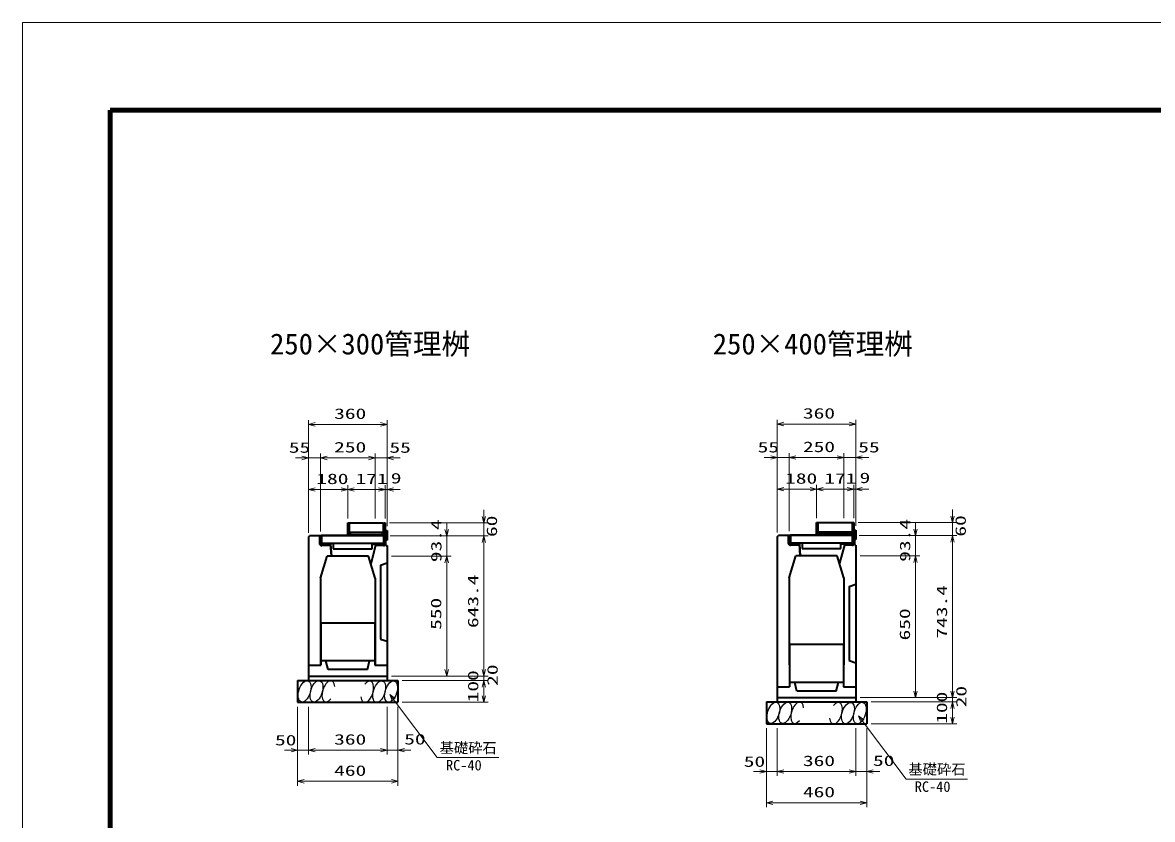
# Model space of a CAD drawing. Units: millimetres on the paper. Extents: x 0 to 841, y 0 to 594.
# Drawn here: x 0 to 259.2, y 411.2 to 594 of the extents above; entities that cross this region are included whole.
import ezdxf
from ezdxf.enums import TextEntityAlignment as Align

# ---------------------------------------------------------------- set-up
doc = ezdxf.new("R2010")
doc.units = ezdxf.units.MM
for name, color, linetype, lineweight in [('D-STR-DIM（寸法）', 7, 'Continuous', 13), ('D-STR-HTXT(基礎砕石-旗)', 7, 'Continuous', 13), ('D-STR-STRF(グリ)', 7, 'Continuous', 25), ('D-STR（構造物）', 1, 'Continuous', 35), ('D-TTL-LINE（区切線）', 7, 'Continuous', 18), ('D-TTL（外枠）', 2, 'Continuous', 140)]:
    doc.layers.add(name, color=color, linetype=linetype, lineweight=lineweight)
doc.layers.add('D-STR-TXT(文字)', color=7, linetype='Continuous')
doc.styles.add('ＭＳ ゴシック', font='')
doc.styles.get('ＭＳ ゴシック').set_extended_font_data('MS Gothic')

# ---------------------------------------------------------------- blocks, each defined once
blk = doc.blocks.new('_Open30')
at = {"color": 7, "linetype": 'Continuous', "lineweight": 13}
for p, q in [((-1, 0.2679), (0, 0)), ((0, 0), (-1, -0.2679)), ((0, 0), (-1, 0))]:
    blk.add_line(p, q, dxfattribs=at)

msp = doc.modelspace()

# ---------------------------------------------------------------- linework, layer by layer
at = {"layer": 'D-STR-DIM（寸法）'}
for p, q in [((173.135, 494.674), (173.135, 502.882)), ((191.135, 495.192), (191.135, 502.882)), ((65.595, 494.593), (65.595, 502.802)), ((67.095, 501.802), (82.095, 501.802)), ((83.595, 495.111), (83.595, 502.802)), ((174.635, 501.882), (189.635, 501.882)), ((65.595, 484.647), (65.595, 495.111)), ((68.345, 477.202), (68.345, 495.111)), ((68.345, 477.202), (68.345, 495.111)), ((80.845, 487.918), (80.845, 495.111)), ((80.845, 480.227), (80.845, 495.111)), ((83.595, 486.168), (83.595, 495.111)), ((173.135, 484.728), (173.135, 495.192)), ((175.885, 477.283), (175.885, 495.192)), ((175.885, 477.283), (175.885, 495.192)), ((188.385, 487.999), (188.385, 495.192)), ((188.385, 480.308), (188.385, 495.192)), ((191.135, 486.249), (191.135, 495.192)), ((64.095, 494.111), (62.595, 494.111)), ((65.595, 494.111), (68.345, 494.111)), ((69.845, 494.111), (71.345, 494.111)), ((69.845, 494.111), (79.345, 494.111)), ((79.345, 494.111), (77.845, 494.111)), ((80.845, 494.111), (83.595, 494.111)), ((85.095, 494.111), (86.595, 494.111)), ((171.635, 494.192), (170.135, 494.192)), ((173.135, 494.192), (175.885, 494.192)), ((177.385, 494.192), (178.885, 494.192)), ((177.385, 494.192), (186.885, 494.192)), ((186.885, 494.192), (185.385, 494.192)), ((188.385, 494.192), (191.135, 494.192)), ((192.635, 494.192), (194.135, 494.192)), ((65.595, 476.957), (65.595, 487.854)), ((74.595, 480.202), (74.595, 487.854)), ((74.595, 480.202), (74.595, 487.854)), ((83.145, 480.202), (83.145, 487.854)), ((83.145, 480.202), (83.145, 487.854)), ((83.595, 478.477), (83.595, 487.854)), ((173.135, 477.037), (173.135, 487.935)), ((182.135, 480.283), (182.135, 487.935)), ((182.135, 480.283), (182.135, 487.935)), ((190.685, 480.283), (190.685, 487.935)), ((190.685, 480.283), (190.685, 487.935)), ((191.135, 478.558), (191.135, 487.935)), ((67.095, 486.854), (73.095, 486.854)), ((76.095, 486.854), (81.645, 486.854)), ((81.645, 486.854), (80.145, 486.854)), ((83.145, 486.854), (83.595, 486.854)), ((85.095, 486.854), (86.595, 486.854)), ((174.635, 486.935), (180.635, 486.935)), ((183.635, 486.935), (189.185, 486.935)), ((189.185, 486.935), (187.685, 486.935)), ((190.685, 486.935), (191.135, 486.935)), ((192.635, 486.935), (194.135, 486.935)), ((105.798, 480.702), (105.798, 482.202)), ((213.337, 480.783), (213.337, 482.283)), ((84.145, 479.202), (106.798, 479.202)), ((97.3, 477.702), (97.3, 479.202)), ((105.798, 476.202), (105.798, 479.202)), ((191.685, 479.283), (214.337, 479.283)), ((204.839, 477.783), (204.839, 479.283)), ((213.337, 476.283), (213.337, 479.283)), ((84.345, 476.202), (106.798, 476.202)), ((84.345, 476.202), (98.3, 476.202)), ((85.345, 476.202), (106.798, 476.202)), ((97.3, 471.532), (97.3, 476.202)), ((105.798, 445.532), (105.798, 474.702)), ((105.798, 474.702), (105.798, 473.202)), ((191.885, 476.283), (214.337, 476.283)), ((191.885, 476.283), (205.839, 476.283)), ((192.885, 476.283), (214.337, 476.283)), ((204.839, 471.613), (204.839, 476.283)), ((213.337, 440.613), (213.337, 474.783)), ((213.337, 474.783), (213.337, 473.283)), ((84.595, 471.532), (98.3, 471.532)), ((84.595, 471.532), (98.3, 471.532)), ((97.3, 445.532), (97.3, 470.032)), ((97.3, 470.032), (97.3, 468.532)), ((192.135, 471.613), (205.839, 471.613)), ((192.135, 471.613), (205.839, 471.613)), ((204.839, 440.613), (204.839, 470.113)), ((204.839, 470.113), (204.839, 468.613)), ((105.798, 445.532), (105.798, 447.032)), ((84.595, 444.032), (106.798, 444.032)), ((84.595, 444.032), (98.3, 444.032)), ((84.595, 444.032), (106.798, 444.032)), ((105.798, 443.032), (105.798, 444.032)), ((87.095, 443.032), (106.798, 443.032)), ((87.095, 443.032), (106.798, 443.032)), ((105.798, 439.532), (105.798, 441.532)), ((105.798, 441.532), (105.798, 440.032)), ((213.337, 440.613), (213.337, 442.113)), ((87.095, 438.032), (106.798, 438.032)), ((192.135, 439.113), (214.337, 439.113)), ((192.135, 439.113), (205.839, 439.113)), ((192.135, 439.113), (214.337, 439.113)), ((194.635, 438.113), (214.337, 438.113)), ((194.635, 438.113), (214.337, 438.113)), ((213.337, 438.113), (213.337, 439.113)), ((63.095, 437.032), (63.095, 426.065)), ((63.095, 436.032), (63.095, 418.908)), ((65.595, 437.032), (65.595, 426.065)), ((65.595, 436.032), (65.595, 426.065)), ((83.595, 437.032), (83.595, 426.065)), ((83.595, 436.032), (83.595, 426.065)), ((86.095, 437.032), (86.095, 426.065)), ((86.095, 436.032), (86.095, 418.908)), ((213.337, 434.613), (213.337, 436.613)), ((213.337, 436.613), (213.337, 435.113)), ((194.635, 433.113), (214.337, 433.113)), ((170.635, 432.113), (170.635, 421.146)), ((170.635, 431.113), (170.635, 413.989)), ((173.135, 432.113), (173.135, 421.146)), ((173.135, 431.113), (173.135, 421.146)), ((191.135, 432.113), (191.135, 421.146)), ((191.135, 431.113), (191.135, 421.146)), ((193.635, 432.113), (193.635, 421.146)), ((193.635, 431.113), (193.635, 413.989)), ((61.595, 427.065), (60.095, 427.065)), ((63.095, 427.065), (65.595, 427.065)), ((67.095, 427.065), (68.595, 427.065)), ((67.095, 427.065), (82.095, 427.065)), ((82.095, 427.065), (80.595, 427.065)), ((83.595, 427.065), (86.095, 427.065)), ((87.595, 427.065), (89.095, 427.065)), ((64.595, 419.908), (84.595, 419.908)), ((169.135, 422.146), (167.635, 422.146)), ((170.635, 422.146), (173.135, 422.146)), ((174.635, 422.146), (176.135, 422.146)), ((174.635, 422.146), (189.635, 422.146)), ((189.635, 422.146), (188.135, 422.146)), ((191.135, 422.146), (193.635, 422.146)), ((195.135, 422.146), (196.635, 422.146)), ((172.135, 414.989), (192.135, 414.989))]:
    msp.add_line(p, q, dxfattribs=at)
at = {"layer": 'D-STR-HTXT(基礎砕石-旗)'}
for points in [[(109.217, 425.335), (95.113, 425.335), (85.109, 438.661)], [(216.756, 420.416), (202.653, 420.416), (192.649, 433.742)]]:
    msp.add_lwpolyline(points, dxfattribs=at)
at = {"layer": 'D-STR-STRF(グリ)'}
for centre, major_axis in [((64.689, 440.555), (0.79, 2.421)), ((67.411, 440.555), (0.79, 2.421)), ((81.799, 440.475), (-0.771, -2.427)), ((84.52, 440.496), (-0.771, -2.427)), ((172.229, 435.636), (0.79, 2.421)), ((174.951, 435.636), (0.79, 2.421)), ((189.339, 435.555), (-0.771, -2.427)), ((192.06, 435.577), (-0.771, -2.427))]:
    msp.add_ellipse(centre, major_axis=major_axis, ratio=0.5139, dxfattribs=at)
for centre, major_axis in [((70.151, 440.555), (0.79, 2.421)), ((79.059, 440.453), (-0.771, -2.427)), ((177.691, 435.636), (0.79, 2.421)), ((186.598, 435.534), (-0.771, -2.427))]:
    msp.add_ellipse(centre, major_axis=major_axis, ratio=0.5139, start_param=5.3575563, end_param=10.3750652, dxfattribs=at)
at = {"layer": 'D-STR（構造物）'}
for p, q in [((74.595, 479.202), (74.895, 479.202)), ((74.595, 476.277), (74.595, 479.202)), ((74.895, 479.202), (74.895, 476.277)), ((74.995, 477.027), (74.995, 479.227)), ((74.995, 479.227), (82.745, 479.227)), ((82.745, 477.027), (74.995, 477.027)), ((75.145, 477.027), (75.145, 476.577)), ((82.595, 476.577), (82.595, 477.027)), ((82.745, 479.227), (82.745, 477.027)), ((82.845, 479.202), (83.145, 479.202)), ((82.845, 474.527), (82.845, 479.202)), ((83.145, 479.202), (83.145, 476.277)), ((83.145, 477.477), (83.595, 477.477)), ((83.37, 477.477), (83.37, 475.277)), ((83.595, 477.477), (83.595, 475.277)), ((182.135, 479.283), (182.435, 479.283)), ((182.135, 476.358), (182.135, 479.283)), ((182.435, 479.283), (182.435, 476.358)), ((182.535, 477.108), (182.535, 479.308)), ((182.535, 479.308), (190.285, 479.308)), ((190.285, 477.108), (182.535, 477.108)), ((182.685, 477.108), (182.685, 476.658)), ((190.135, 476.658), (190.135, 477.108)), ((190.285, 479.308), (190.285, 477.108)), ((190.385, 479.283), (190.685, 479.283)), ((190.385, 474.608), (190.385, 479.283)), ((190.685, 479.283), (190.685, 476.358)), ((190.685, 477.558), (191.135, 477.558)), ((190.91, 477.558), (190.91, 475.358)), ((191.135, 477.558), (191.135, 475.358)), ((65.595, 475.957), (65.845, 476.202)), ((65.595, 475.957), (65.595, 443.032)), ((83.345, 476.202), (65.845, 476.202)), ((68.395, 476.202), (68.095, 476.202)), ((68.095, 476.202), (68.095, 474.552)), ((68.395, 474.602), (68.395, 476.202)), ((83.145, 476.277), (68.6, 476.277)), ((68.6, 476.277), (68.6, 474.527)), ((68.6, 474.527), (82.845, 474.527)), ((68.695, 474.302), (70.645, 474.302)), ((70.595, 474.302), (70.595, 474.002)), ((70.645, 474.302), (70.845, 471.532)), ((70.845, 471.532), (70.645, 474.302)), ((71.275, 474.527), (71.275, 473.277)), ((74.895, 476.577), (82.845, 476.577)), ((81.045, 474.302), (79.851, 469.845)), ((80.17, 473.277), (80.17, 474.527)), ((80.42, 474.527), (80.42, 474.302)), ((80.42, 474.302), (82.797, 474.302)), ((81.095, 474.002), (81.095, 474.302)), ((82.62, 474.302), (82.62, 474.527)), ((83.345, 476.202), (82.845, 476.202)), ((83.045, 476.202), (83.045, 474.552)), ((83.37, 476.527), (83.145, 476.527)), ((83.345, 474.002), (83.345, 476.202)), ((83.595, 475.277), (83.37, 475.277)), ((173.135, 476.037), (173.385, 476.283)), ((173.135, 476.037), (173.135, 438.113)), ((190.885, 476.283), (173.385, 476.283)), ((175.935, 476.283), (175.635, 476.283)), ((175.635, 476.283), (175.635, 474.633)), ((175.935, 474.683), (175.935, 476.283)), ((190.685, 476.358), (176.14, 476.358)), ((176.14, 476.358), (176.14, 474.608)), ((176.14, 474.608), (190.385, 474.608)), ((176.235, 474.383), (178.185, 474.383)), ((178.135, 474.383), (178.135, 474.083)), ((178.185, 474.383), (178.385, 471.613)), ((178.385, 471.613), (178.185, 474.383)), ((178.815, 474.608), (178.815, 473.358)), ((182.435, 476.658), (190.385, 476.658)), ((188.585, 474.383), (187.391, 469.926)), ((187.71, 473.358), (187.71, 474.608)), ((187.96, 474.608), (187.96, 474.383)), ((187.96, 474.383), (190.337, 474.383)), ((188.635, 474.083), (188.635, 474.383)), ((190.16, 474.383), (190.16, 474.608)), ((190.885, 476.283), (190.385, 476.283)), ((190.585, 476.283), (190.585, 474.633)), ((190.91, 476.608), (190.685, 476.608)), ((190.885, 474.083), (190.885, 476.283)), ((191.135, 475.358), (190.91, 475.358)), ((70.595, 474.002), (68.645, 474.002)), ((71.275, 473.277), (80.17, 473.277)), ((82.797, 474.002), (81.095, 474.002)), ((83.345, 474.002), (83.595, 474.002)), ((83.595, 474.002), (83.595, 443.032)), ((178.135, 474.083), (176.185, 474.083)), ((178.815, 473.358), (187.71, 473.358)), ((190.337, 474.083), (188.635, 474.083)), ((190.885, 474.083), (191.135, 474.083)), ((191.135, 474.083), (191.135, 438.113)), ((68.345, 466.532), (69.845, 471.532)), ((79.345, 471.532), (69.845, 471.532)), ((80.845, 466.532), (79.345, 471.532)), ((82.095, 469.532), (83.595, 470.032)), ((82.095, 469.532), (82.095, 452.532)), ((175.885, 466.613), (177.385, 471.613)), ((186.885, 471.613), (177.385, 471.613)), ((188.385, 466.613), (186.885, 471.613)), ((68.345, 466.532), (68.345, 446.532)), ((80.845, 466.532), (80.845, 446.532)), ((175.885, 466.613), (175.885, 446.613)), ((188.385, 466.613), (188.385, 446.613)), ((189.635, 464.613), (191.135, 465.113)), ((189.635, 464.613), (189.635, 447.613)), ((68.395, 456.282), (80.795, 456.282)), ((68.395, 456.282), (68.395, 446.532)), ((80.795, 456.282), (80.795, 446.532)), ((82.095, 452.532), (83.595, 452.032)), ((175.935, 451.363), (188.335, 451.363)), ((175.935, 451.363), (175.935, 441.613)), ((188.335, 451.363), (188.335, 441.613)), ((65.595, 446.532), (68.395, 446.532)), ((80.795, 447.532), (68.395, 447.532)), ((70.095, 445.532), (69.595, 447.532)), ((79.095, 445.532), (79.595, 447.532)), ((80.795, 446.532), (83.595, 446.532)), ((189.635, 447.613), (191.135, 447.113)), ((65.595, 444.032), (83.595, 444.032)), ((79.095, 445.532), (70.095, 445.532)), ((63.095, 443.032), (86.095, 443.032)), ((63.095, 443.032), (63.095, 438.032)), ((86.095, 443.032), (86.095, 438.032)), ((173.135, 441.613), (175.935, 441.613)), ((188.335, 442.613), (175.935, 442.613)), ((177.635, 440.613), (177.135, 442.613)), ((186.635, 440.613), (177.635, 440.613)), ((186.635, 440.613), (187.135, 442.613)), ((188.335, 441.613), (191.135, 441.613)), ((63.095, 438.032), (86.095, 438.032)), ((170.635, 438.113), (193.635, 438.113)), ((170.635, 438.113), (170.635, 433.113)), ((173.135, 439.113), (191.135, 439.113)), ((193.635, 438.113), (193.635, 433.113)), ((170.635, 433.113), (193.635, 433.113))]:
    msp.add_line(p, q, dxfattribs=at)
for centre, radius, start, end in [((68.645, 474.552), 0.55, 180, 270), ((68.695, 474.602), 0.3, 180, 270), ((82.795, 474.552), 0.25, 270.54291, 359.99995), ((82.795, 474.552), 0.55, 270.2415, 359.99994), ((176.185, 474.633), 0.55, 180, 270), ((176.235, 474.683), 0.3, 180, 270), ((190.335, 474.633), 0.25, 270.54291, 359.99995), ((190.335, 474.633), 0.55, 270.2415, 359.99994)]:
    msp.add_arc(centre, radius, start, end, dxfattribs=at)
at = {"layer": 'D-TTL-LINE（区切線）'}
for p, q in [((841, 594), (0, 594)), ((0, 594), (0, 0))]:
    msp.add_line(p, q, dxfattribs=at)
at = {"layer": 'D-TTL（外枠）'}
for p, q in [((820.9, 573.9), (20.1, 573.9)), ((20.1, 573.9), (20.1, 20.1))]:
    msp.add_line(p, q, dxfattribs=at)

# ---------------------------------------------------------------- block references
at = {"layer": 'D-STR-DIM（寸法）', "xscale": 1.5, "yscale": 1.5}
for p, rotation in [((65.595, 501.802), 180), ((173.135, 501.882), 180), ((68.345, 494.111), 180), ((68.345, 494.111), 180), ((83.595, 494.111), 180), ((175.885, 494.192), 180), ((175.885, 494.192), 180), ((191.135, 494.192), 180), ((65.595, 486.854), 180), ((74.595, 486.854), 180), ((83.595, 486.854), 180), ((173.135, 486.935), 180), ((182.135, 486.935), 180), ((191.135, 486.935), 180), ((105.798, 479.202), 270), ((213.337, 479.283), 270), ((97.3, 476.202), 270), ((204.839, 476.283), 270), ((105.798, 476.202), 90), ((105.798, 476.202), 90), ((213.337, 476.283), 90), ((213.337, 476.283), 90), ((97.3, 471.532), 90), ((97.3, 471.532), 90), ((204.839, 471.613), 90), ((204.839, 471.613), 90), ((97.3, 444.032), 270), ((105.798, 444.032), 270), ((105.798, 444.032), 270), ((105.798, 443.032), 90), ((105.798, 443.032), 90), ((204.839, 439.113), 270), ((213.337, 439.113), 270), ((213.337, 439.113), 270), ((105.798, 438.032), 270), ((213.337, 438.113), 90), ((213.337, 438.113), 90), ((213.337, 433.113), 270), ((65.595, 427.065), 180), ((65.595, 427.065), 180), ((86.095, 427.065), 180), ((173.135, 422.146), 180), ((173.135, 422.146), 180), ((193.635, 422.146), 180), ((63.095, 419.908), 180), ((170.635, 414.989), 180)]:
    msp.add_blockref('_Open30', p, dxfattribs=dict(at, rotation=rotation))
for p in [(83.595, 501.802), (191.135, 501.882), (65.595, 494.111), (80.845, 494.111), (80.845, 494.111), (173.135, 494.192), (188.385, 494.192), (188.385, 494.192), (74.595, 486.854), (83.145, 486.854), (83.145, 486.854), (182.135, 486.935), (190.685, 486.935), (190.685, 486.935), (63.095, 427.065), (83.595, 427.065), (83.595, 427.065), (170.635, 422.146), (191.135, 422.146), (191.135, 422.146), (86.095, 419.908), (193.635, 414.989)]:
    msp.add_blockref('_Open30', p, dxfattribs=at)
at = {"layer": 'D-STR-HTXT(基礎砕石-旗)', "xscale": 1.5, "yscale": 1.5, "rotation": 126.89552}
for p in [(84.208, 439.861), (191.748, 434.942)]:
    msp.add_blockref('_Open30', p, dxfattribs=at)

# ---------------------------------------------------------------- texts
at = {"layer": 'D-STR-DIM（寸法）', "style": 'ＭＳ ゴシック', "width": 1.5}
for s, p in [('360', (71.47, 502.339)), ('360', (179.01, 502.42)), ('55', (61.076, 494.572)), ('250', (71.47, 494.648)), ('55', (84.16, 494.572)), ('55', (168.616, 494.653)), ('250', (179.01, 494.729)), ('55', (191.7, 494.653)), ('180', (67.387, 487.391)), ('171', (76.37, 487.391)), ('9', (84.467, 487.534)), ('180', (174.926, 487.472)), ('171', (183.91, 487.472)), ('9', (192.007, 487.615)), ('50', (57.897, 427.432)), ('360', (71.47, 427.602)), ('50', (87.547, 427.64)), ('50', (165.437, 422.513)), ('360', (179.01, 422.683)), ('50', (195.087, 422.721)), ('460', (71.47, 420.445)), ('460', (179.01, 415.526))]:
    msp.add_text(s, height=2.405, dxfattribs=at).set_placement(p, align=Align.BOTTOM_LEFT)
for s, p in [('93.4', (96.808, 470.199)), ('60', (109.56, 475.972)), ('93.4', (204.348, 470.28)), ('60', (217.1, 476.053)), ('643.4', (105.26, 455.082)), ('743.4', (212.8, 452.663)), ('550', (96.762, 454.657)), ('650', (204.302, 452.238)), ('20', (109.712, 441.814)), ('100', (105.26, 438.032)), ('20', (217.252, 436.894)), ('100', (212.8, 433.113))]:
    msp.add_text(s, height=2.405, rotation=90, dxfattribs=at).set_placement(p, align=Align.BOTTOM_LEFT)
at = {"layer": 'D-STR-HTXT(基礎砕石-旗)', "style": 'ＭＳ ゴシック'}
for s, p in [('基礎砕石', (95.648, 425.669)), ('RC-40', (97.136, 421.684)), ('基礎砕石', (203.188, 420.75)), ('RC-40', (204.676, 416.765))]:
    msp.add_text(s, height=2.405, dxfattribs=at).set_placement(p, align=Align.BOTTOM_LEFT)
at = {"layer": 'D-STR-TXT(文字)', "style": 'ＭＳ ゴシック'}
for s, p in [('250×300管理桝', (56.78, 516.419)), ('250×400管理桝', (158.338, 516.419))]:
    msp.add_text(s, height=4.811, dxfattribs=at).set_placement(p, align=Align.BOTTOM_LEFT)

doc.saveas('drawing.dxf')
